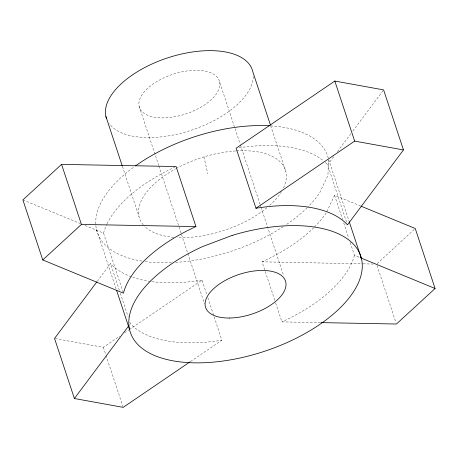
<?xml version="1.0" encoding="UTF-8"?>
<svg xmlns="http://www.w3.org/2000/svg" width="458" height="458" viewBox="0 0 458 458"><rect width="100%" height="100%" fill="white"/><g stroke="black" fill="none" stroke-linecap="round" stroke-linejoin="round"><path stroke-width="0.34" stroke-dasharray="2.29 1.72" d="M328.38 160.174L327.957 175.271L319.598 192.944A121.341 60.118 -18.3 0 1 307.702 207.153M326.8 211.693L334.563 195.28L360.354 205.9M97.279 281.298L110.533 263.573L119.458 290.555M346.574 222.141L327.613 164.8L334.025 156.224M337.443 151.65L351.12 133.352M352.826 131.062L383.604 89.894M377.129 263.636L414.719 228.983M55.241 338.599L103.342 347.313L119.887 336.052M124.616 332.834L128.75 330.018M129.339 329.617L202.03 280.147L206.936 294.986M190.568 361.505L221.884 340.191L214.075 316.575M275.664 302.99L281.916 321.882L320.325 322.598M274.771 300.293L262.045 261.833L362.375 263.837M363.085 263.848L373.762 264.06M350.181 242.477L354.423 255.283L360.372 257.734M22.9 199.906L80.436 223.596M85.062 225.502L103.577 233.128L123.437 293.172M377.054 265.463L395.987 322.678M328.644 159.476L348.99 221.008M334.563 195.28L342.595 219.554M343.712 222.926L348.841 238.429M270.689 125.79L285.901 171.773M219.559 81.839A42.067 20.839 -18.3 0 1 163.288 117.889A42.067 20.839 -18.3 0 1 155.222 82.572A42.067 20.839 -18.3 0 1 219.559 81.839L240.204 144.253M240.427 144.934L259.949 203.959M260.173 204.64L260.842 206.673M261.066 207.354L283.731 275.876M207.829 297.689L213.852 315.905M139.152 106.359L158.674 165.384M158.897 166.065L187.62 252.908M187.843 253.583L204.445 303.791M122.458 166.535L139.009 216.571M120.351 293.257L128.16 316.867M129.94 322.266L130.387 323.617A121.341 60.118 -18.3 0 0 221.884 340.191M96.483 229.538L116.16 289.044M103.342 347.313L105.792 354.738M106.016 355.414L122.973 406.681M203.947 156.922L207.795 173.782M236.483 150.905A76.852 38.077 -18.3 0 1 282.941 188.988M281.521 191.513A76.852 38.077 -18.3 0 1 269.436 205.545M266.894 207.72A76.852 38.077 -18.3 0 1 177.309 237.53M173.794 237.301A76.852 38.077 -18.3 0 1 144.133 225.903M143.251 224.924A76.852 38.077 -18.3 0 1 175.546 168.847M176.175 168.504A76.852 38.077 -18.3 0 1 235.801 150.945M253.291 76.4A76.852 38.077 -18.3 0 1 191.072 130.33A76.852 38.077 -18.3 0 1 109.29 123.763M307.181 207.674A121.341 60.118 -18.3 0 1 285.758 224.993M283.307 226.618A121.341 60.118 -18.3 0 1 174.899 262.463M171.464 262.64A121.341 60.118 -18.3 0 1 144.539 261.501M141.888 261.1A121.341 60.118 -18.3 0 1 134.366 166.695M270.604 125.853A121.341 60.118 -18.3 0 1 328.26 158.142M326.205 212.959A121.341 60.118 -18.3 0 1 314.308 227.168M313.787 227.683A121.341 60.118 -18.3 0 1 262.045 261.833M202.012 280.141A121.341 60.118 -18.3 0 1 151.146 281.515M150.476 281.418A121.341 60.118 -18.3 0 1 131.961 276.958M131.326 276.729A121.341 60.118 -18.3 0 1 110.515 263.568M103.565 233.122A121.341 60.118 -18.3 0 1 106.777 224.351M107.086 223.716A121.341 60.118 -18.3 0 1 174.767 167.13M238.95 147.774A121.341 60.118 -18.3 0 1 323.274 160.695M325.312 162.476A121.341 60.118 -18.3 0 1 327.596 164.794M354.423 255.283A121.341 60.118 -18.3 0 1 281.916 321.882"/><path stroke-width="0.69" d="M96.856 281.87L54.542 338.473L74.396 398.517L123.196 407.357L189.973 361.912M74.396 398.517L128.681 325.901M403.458 149.938L347.467 224.844A121.341 60.118 -18.3 0 0 255.97 208.264L236.116 148.226L334.804 81.055L383.604 89.894L403.458 149.938L354.658 141.098L255.97 208.264M61.572 164.393L22.9 199.906L42.76 259.949L123.437 293.172A121.341 60.118 -18.3 0 1 195.944 226.573L176.084 166.535L61.572 164.393L81.427 224.431L42.76 259.949M361.019 206.174L415.246 228.502L435.1 288.506L396.428 324.024L321.035 322.615M81.427 224.431L195.944 226.573M360.372 257.734L435.1 288.506M334.804 81.055L354.658 141.098M349.214 221.683L361.517 258.873M270.466 125.114L252.805 71.7A76.852 38.077 -18.3 0 0 168.945 57.45A76.852 38.077 -18.3 0 0 106.451 118.41M105.913 116.498L122.234 165.859M116.613 290.395L129.58 329.611M135.545 165.848A121.341 60.118 -18.3 0 1 269.155 125.767M232.12 235.429L202.562 246.587A121.341 60.118 -18.3 0 0 165.344 359.141A121.341 60.118 -18.3 0 0 356.324 287.04A121.341 60.118 -18.3 0 0 232.12 235.429M229.481 318.029A42.067 20.839 -18.3 0 0 285.752 281.979A42.067 20.839 -18.3 0 0 221.414 282.718A42.067 20.839 -18.3 0 0 229.481 318.029"/></g></svg>
